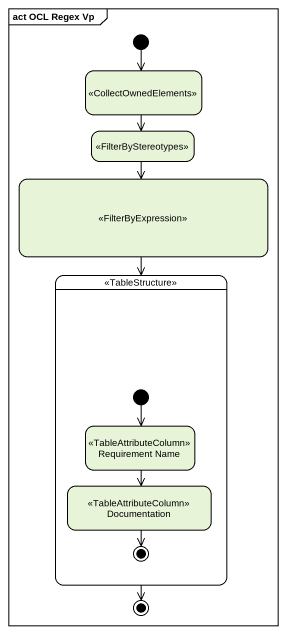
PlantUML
@startuml
mainframe act OCL Regex Vp
hide empty description
state " " as state1 <<CollectOwnedElements>>
state " " as state2 <<FilterByStereotypes>>
state " " as state3 <<FilterByExpression>>
state " " as state4 <<TableStructure>> {
  state "Requirement Name" as Requirement_Name <<TableAttributeColumn>>
  state Documentation <<TableAttributeColumn>>
  [*] --> Requirement_Name
  Documentation --> [*]
}
[*] --> state1
state1 --> state2
state2 --> state3
state3 --> state4
Requirement_Name --> Documentation
state4 --> [*]
@enduml
